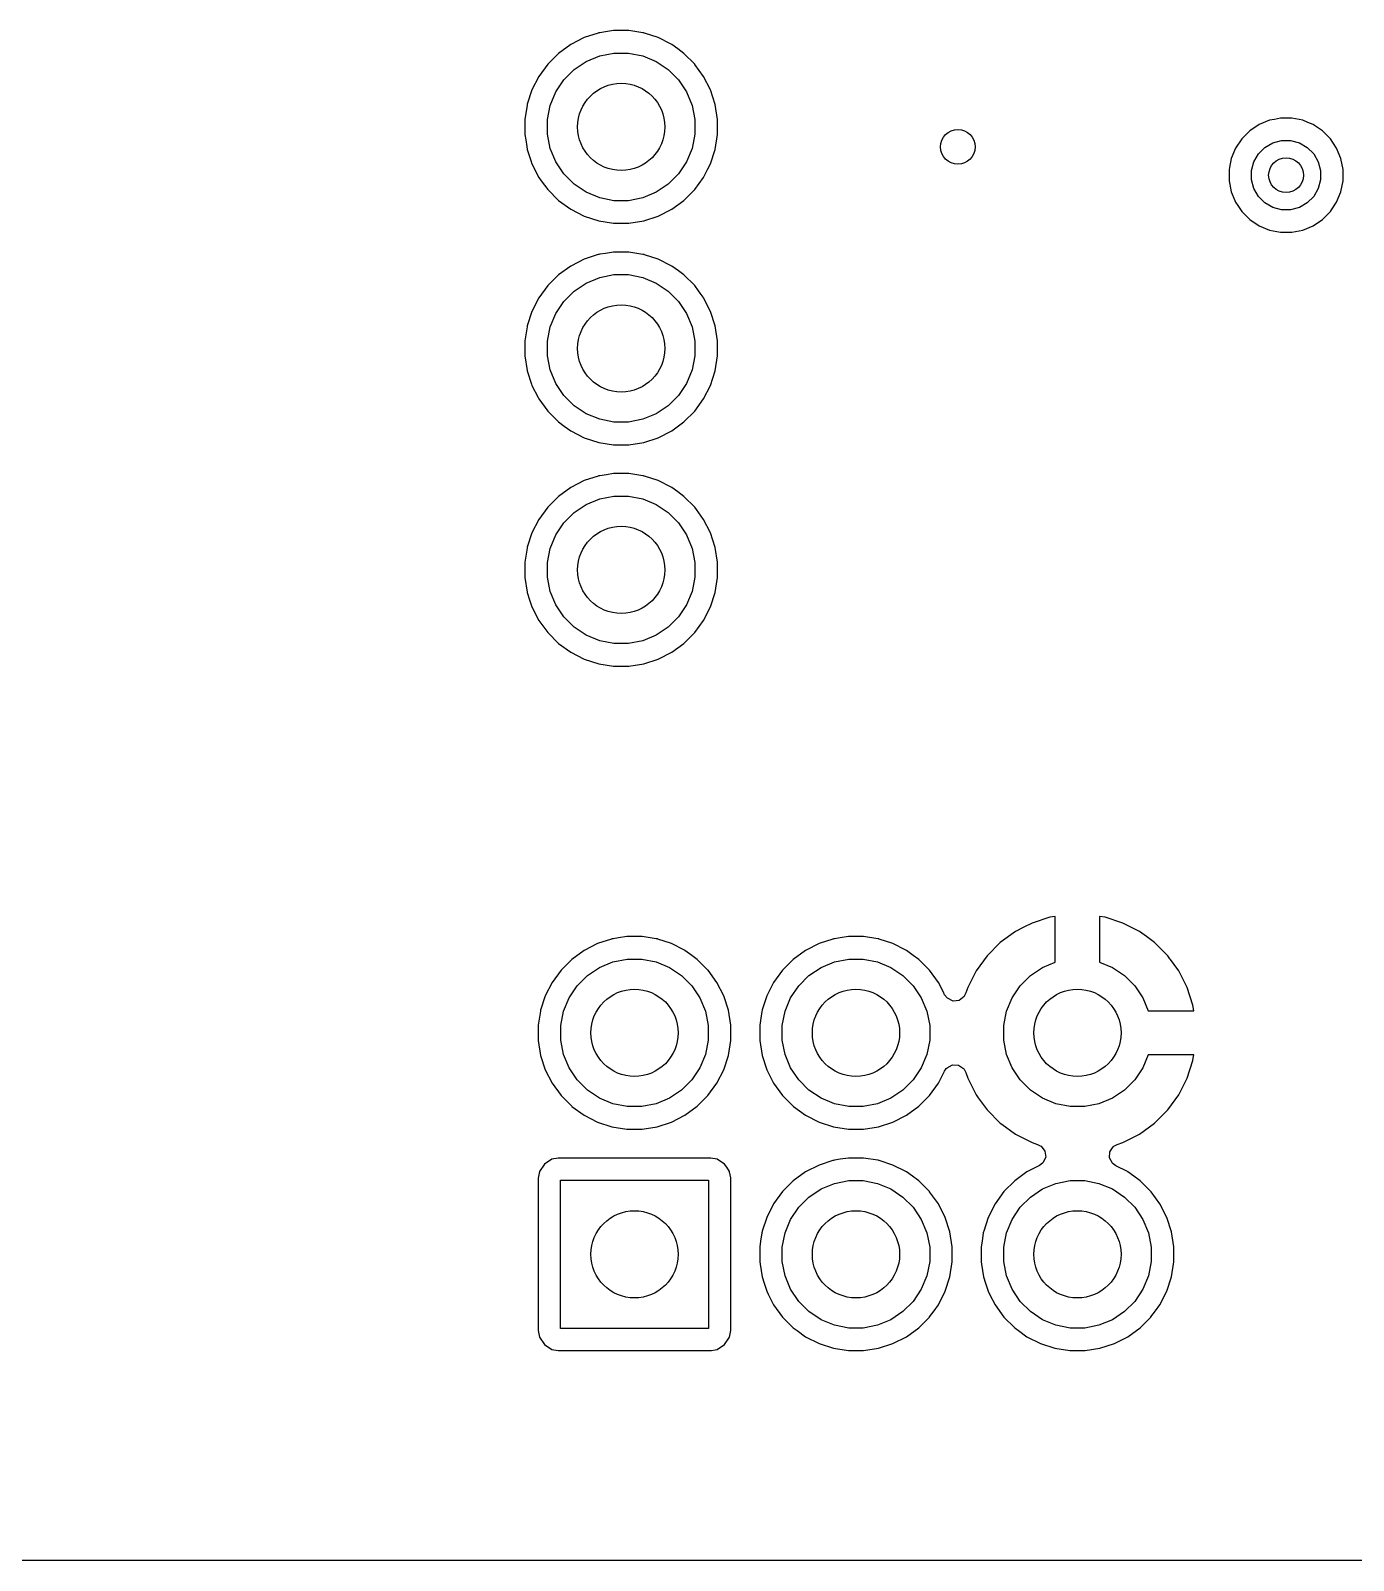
# Model space of a CAD drawing. Header units: inches. Extents: x 4.69 to 7.16, y -3.99 to -2.59.
# Drawn here: x 5.283 to 5.881, y -3.987 to -3.297 of the extents above; entities that cross this region are included whole.
import ezdxf

# ---------------------------------------------------------------- set-up
doc = ezdxf.new("R2010")
doc.units = ezdxf.units.IN
doc.header["$MEASUREMENT"] = 0
doc.layers.add('BLACK', color=250, linetype='CONTINUOUS')

msp = doc.modelspace()

# ---------------------------------------------------------------- linework, layer by layer
at = {"layer": 'BLACK', "linetype": 'CONTINUOUS'}
for p, q in [((5.53331, -3.2997), (5.52721, -3.30281)), ((5.53956, -3.29767), (5.53331, -3.2997)), ((5.53982, -3.29759), (5.53956, -3.29767)), ((5.53956, -3.29767), (5.53956, -3.29767)), ((5.54033, -3.2975), (5.53982, -3.29759)), ((5.53982, -3.29759), (5.53982, -3.29759)), ((5.53982, -3.29759), (5.53982, -3.29759)), ((5.54283, -3.29711), (5.54033, -3.2975)), ((5.54033, -3.2975), (5.54033, -3.2975)), ((5.54658, -3.29652), (5.54283, -3.29711)), ((5.55342, -3.29652), (5.54658, -3.29652)), ((5.54658, -3.29652), (5.54658, -3.29652)), ((5.5598, -3.29753), (5.55342, -3.29652)), ((5.55342, -3.29652), (5.55342, -3.29652)), ((5.55999, -3.29754), (5.5598, -3.29753)), ((5.56036, -3.29763), (5.55999, -3.29754)), ((5.56054, -3.2977), (5.56036, -3.29763)), ((5.56669, -3.2997), (5.56054, -3.2977)), ((5.57255, -3.30268), (5.56669, -3.2997)), ((5.56669, -3.2997), (5.56669, -3.2997)), ((5.52167, -3.30683), (5.51683, -3.31167)), ((5.52721, -3.30281), (5.52167, -3.30683)), ((5.53422, -3.31049), (5.54029, -3.30798)), ((5.54029, -3.30798), (5.54672, -3.3067)), ((5.54672, -3.3067), (5.55328, -3.3067)), ((5.55328, -3.3067), (5.55971, -3.30798)), ((5.55971, -3.30798), (5.56578, -3.31049)), ((5.57279, -3.30281), (5.57255, -3.30268)), ((5.57255, -3.30268), (5.57255, -3.30268)), ((5.57549, -3.30477), (5.57279, -3.30281)), ((5.57279, -3.30281), (5.57279, -3.30281)), ((5.57279, -3.30281), (5.57279, -3.30281)), ((5.57833, -3.30683), (5.57549, -3.30477)), ((5.58317, -3.31167), (5.57833, -3.30683)), ((5.51683, -3.31167), (5.51281, -3.31721)), ((5.52413, -3.31877), (5.52877, -3.31413)), ((5.52877, -3.31413), (5.53422, -3.31049)), ((5.56578, -3.31049), (5.57123, -3.31413)), ((5.57123, -3.31413), (5.57587, -3.31877)), ((5.58318, -3.31169), (5.58317, -3.31167)), ((5.58323, -3.31175), (5.58318, -3.31169)), ((5.58719, -3.31721), (5.58323, -3.31175)), ((5.51281, -3.31721), (5.5097, -3.32331)), ((5.51281, -3.31721), (5.51281, -3.31721)), ((5.52049, -3.32422), (5.52413, -3.31877)), ((5.57587, -3.31877), (5.57951, -3.32422)), ((5.5903, -3.32331), (5.58719, -3.31721)), ((5.5097, -3.32331), (5.50759, -3.3298)), ((5.5097, -3.32331), (5.5097, -3.32331)), ((5.5097, -3.32331), (5.5097, -3.32331)), ((5.51798, -3.33029), (5.52049, -3.32422)), ((5.57951, -3.32422), (5.58202, -3.33029)), ((5.59241, -3.32982), (5.5903, -3.32331)), ((5.50753, -3.3302), (5.50652, -3.33658)), ((5.50759, -3.32982), (5.50753, -3.33017)), ((5.50753, -3.33017), (5.50753, -3.33018)), ((5.50753, -3.33018), (5.50753, -3.3302)), ((5.50759, -3.3298), (5.50759, -3.32982)), ((5.5167, -3.33672), (5.51798, -3.33029)), ((5.58202, -3.33029), (5.5833, -3.33672)), ((5.59348, -3.33658), (5.59241, -3.32982)), ((5.50652, -3.33658), (5.50652, -3.34342)), ((5.5167, -3.34328), (5.5167, -3.33672)), ((5.5833, -3.33672), (5.5833, -3.34328)), ((5.59348, -3.34342), (5.59348, -3.33658)), ((5.83377, -3.34178), (5.83019, -3.34537)), ((5.83378, -3.34178), (5.83377, -3.34178)), ((5.838, -3.33896), (5.83378, -3.34178)), ((5.83378, -3.34178), (5.83378, -3.34178)), ((5.84268, -3.33702), (5.838, -3.33896)), ((5.84492, -3.33658), (5.84268, -3.33702)), ((5.84268, -3.33702), (5.84268, -3.33702)), ((5.84268, -3.33702), (5.84268, -3.33702)), ((5.84766, -3.33603), (5.84492, -3.33658)), ((5.85274, -3.33603), (5.84766, -3.33603)), ((5.84766, -3.33603), (5.84766, -3.33603)), ((5.84766, -3.33603), (5.84766, -3.33603)), ((5.85772, -3.33702), (5.85274, -3.33603)), ((5.85274, -3.33603), (5.85274, -3.33603)), ((5.85274, -3.33603), (5.85274, -3.33603)), ((5.86006, -3.33799), (5.85772, -3.33702)), ((5.85772, -3.33702), (5.85772, -3.33702)), ((5.86241, -3.33896), (5.86006, -3.33799)), ((5.8631, -3.33943), (5.86241, -3.33896)), ((5.86663, -3.34178), (5.8631, -3.33943)), ((5.87022, -3.34537), (5.86663, -3.34178)), ((5.86663, -3.34178), (5.86663, -3.34178)), ((5.86663, -3.34178), (5.86663, -3.34178)), ((5.86663, -3.34178), (5.86663, -3.34178)), ((5.50652, -3.34342), (5.5069, -3.34584)), ((5.5069, -3.34584), (5.50736, -3.34877)), ((5.50736, -3.34877), (5.50736, -3.34877)), ((5.50736, -3.34877), (5.50759, -3.35018)), ((5.51798, -3.34971), (5.5167, -3.34328)), ((5.52049, -3.35578), (5.51798, -3.34971)), ((5.58202, -3.34971), (5.57951, -3.35578)), ((5.5833, -3.34328), (5.58202, -3.34971)), ((5.59241, -3.35018), (5.59348, -3.34342)), ((5.82737, -3.34959), (5.82542, -3.35428)), ((5.83019, -3.34537), (5.82737, -3.34959)), ((5.83019, -3.34537), (5.83019, -3.34537)), ((5.83019, -3.34537), (5.83019, -3.34537)), ((5.83771, -3.35221), (5.84061, -3.34931)), ((5.84061, -3.34931), (5.84417, -3.34725)), ((5.84417, -3.34725), (5.84815, -3.34619)), ((5.84815, -3.34619), (5.85226, -3.34619)), ((5.85226, -3.34619), (5.85623, -3.34725)), ((5.85623, -3.34725), (5.85979, -3.34931)), ((5.85979, -3.34931), (5.86269, -3.35221)), ((5.87304, -3.34959), (5.87022, -3.34537)), ((5.87022, -3.34537), (5.87022, -3.34537)), ((5.87022, -3.34537), (5.87022, -3.34537)), ((5.87022, -3.34537), (5.87022, -3.34537)), ((5.87498, -3.35428), (5.87304, -3.34959)), ((5.50759, -3.35018), (5.50922, -3.35522)), ((5.50922, -3.35522), (5.50922, -3.35522)), ((5.50922, -3.35522), (5.5097, -3.35669)), ((5.52413, -3.36123), (5.52049, -3.35578)), ((5.57951, -3.35578), (5.57587, -3.36123)), ((5.5903, -3.35669), (5.59241, -3.35018)), ((5.82542, -3.35428), (5.82463, -3.35829)), ((5.83459, -3.35974), (5.83565, -3.35577)), ((5.83565, -3.35577), (5.83771, -3.35221)), ((5.86269, -3.35221), (5.86475, -3.35577)), ((5.86475, -3.35577), (5.86581, -3.35974)), ((5.87597, -3.35926), (5.87498, -3.35428)), ((5.5097, -3.35669), (5.51281, -3.36279)), ((5.51281, -3.36279), (5.51281, -3.36279)), ((5.51281, -3.36279), (5.51393, -3.36434)), ((5.52877, -3.36587), (5.52413, -3.36123)), ((5.57587, -3.36123), (5.57123, -3.36587)), ((5.58317, -3.36833), (5.58719, -3.36279)), ((5.58719, -3.36279), (5.58899, -3.35926)), ((5.58899, -3.35926), (5.5903, -3.35669)), ((5.82463, -3.35829), (5.82443, -3.35926)), ((5.82443, -3.35926), (5.82443, -3.35926)), ((5.82443, -3.35926), (5.82443, -3.36434)), ((5.83459, -3.36385), (5.83459, -3.35974)), ((5.86581, -3.35974), (5.86581, -3.36385)), ((5.87597, -3.36434), (5.87597, -3.35926)), ((5.51393, -3.36434), (5.51683, -3.36833)), ((5.51683, -3.36833), (5.51683, -3.36833)), ((5.51683, -3.36833), (5.51683, -3.36833)), ((5.51683, -3.36833), (5.52167, -3.37317)), ((5.53422, -3.36951), (5.52877, -3.36587)), ((5.54029, -3.37202), (5.53422, -3.36951)), ((5.56578, -3.36951), (5.55971, -3.37202)), ((5.57123, -3.36587), (5.56578, -3.36951)), ((5.57833, -3.37317), (5.58317, -3.36833)), ((5.82443, -3.36434), (5.82542, -3.36931)), ((5.82542, -3.36931), (5.82702, -3.37317)), ((5.83565, -3.36783), (5.83459, -3.36385)), ((5.83771, -3.37139), (5.83565, -3.36783)), ((5.86475, -3.36783), (5.86269, -3.37139)), ((5.86581, -3.36385), (5.86475, -3.36783)), ((5.87304, -3.374), (5.87498, -3.36931)), ((5.87498, -3.36931), (5.87597, -3.36434)), ((5.52167, -3.37317), (5.52169, -3.37318)), ((5.52169, -3.37318), (5.52175, -3.37323)), ((5.52175, -3.37323), (5.52721, -3.37719)), ((5.52721, -3.37719), (5.53331, -3.3803)), ((5.54672, -3.3733), (5.54029, -3.37202)), ((5.55328, -3.3733), (5.54672, -3.3733)), ((5.55971, -3.37202), (5.55328, -3.3733)), ((5.56669, -3.3803), (5.57279, -3.37719)), ((5.57279, -3.37719), (5.57833, -3.37317)), ((5.82702, -3.37317), (5.82737, -3.374)), ((5.82737, -3.374), (5.82835, -3.37548)), ((5.82835, -3.37548), (5.82835, -3.37548)), ((5.82835, -3.37548), (5.83019, -3.37822)), ((5.84061, -3.37429), (5.83771, -3.37139)), ((5.84417, -3.37635), (5.84061, -3.37429)), ((5.84815, -3.37741), (5.84417, -3.37635)), ((5.85623, -3.37635), (5.85226, -3.37741)), ((5.85979, -3.37429), (5.85623, -3.37635)), ((5.86269, -3.37139), (5.85979, -3.37429)), ((5.87073, -3.37746), (5.87304, -3.374)), ((5.53331, -3.3803), (5.53982, -3.38241)), ((5.53982, -3.38241), (5.54658, -3.38348)), ((5.54658, -3.38348), (5.54658, -3.38348)), ((5.54658, -3.38348), (5.55342, -3.38348)), ((5.55342, -3.38348), (5.56018, -3.38241)), ((5.55342, -3.38348), (5.55342, -3.38348)), ((5.56018, -3.38241), (5.56669, -3.3803)), ((5.83019, -3.37822), (5.83019, -3.37822)), ((5.83019, -3.37822), (5.83019, -3.37823)), ((5.83019, -3.37823), (5.83019, -3.37823)), ((5.83019, -3.37823), (5.83377, -3.38181)), ((5.83377, -3.38181), (5.83377, -3.38181)), ((5.83377, -3.38181), (5.83378, -3.38181)), ((5.83378, -3.38181), (5.83378, -3.38181)), ((5.83378, -3.38181), (5.838, -3.38463)), ((5.85226, -3.37741), (5.84815, -3.37741)), ((5.86241, -3.38463), (5.86663, -3.38181)), ((5.86663, -3.38181), (5.87022, -3.37822)), ((5.87022, -3.37822), (5.87073, -3.37746)), ((5.838, -3.38463), (5.84268, -3.38658)), ((5.84268, -3.38658), (5.84766, -3.38757)), ((5.84766, -3.38757), (5.84766, -3.38757)), ((5.84766, -3.38757), (5.85274, -3.38757)), ((5.85274, -3.38757), (5.85772, -3.38658)), ((5.85274, -3.38757), (5.85274, -3.38757)), ((5.85772, -3.38658), (5.86241, -3.38463)), ((5.53956, -3.39767), (5.53331, -3.3997)), ((5.53982, -3.39759), (5.53956, -3.39767)), ((5.53956, -3.39767), (5.53956, -3.39767)), ((5.54033, -3.3975), (5.53982, -3.39759)), ((5.53982, -3.39759), (5.53982, -3.39759)), ((5.53982, -3.39759), (5.53982, -3.39759)), ((5.54283, -3.39711), (5.54033, -3.3975)), ((5.54033, -3.3975), (5.54033, -3.3975)), ((5.54658, -3.39652), (5.54283, -3.39711)), ((5.55342, -3.39652), (5.54658, -3.39652)), ((5.54658, -3.39652), (5.54658, -3.39652)), ((5.5598, -3.39753), (5.55342, -3.39652)), ((5.55342, -3.39652), (5.55342, -3.39652)), ((5.55999, -3.39754), (5.5598, -3.39753)), ((5.56036, -3.39763), (5.55999, -3.39754)), ((5.56054, -3.3977), (5.56036, -3.39763)), ((5.56669, -3.3997), (5.56054, -3.3977)), ((5.52721, -3.40281), (5.52167, -3.40683)), ((5.53331, -3.3997), (5.52721, -3.40281)), ((5.57255, -3.40268), (5.56669, -3.3997)), ((5.56669, -3.3997), (5.56669, -3.3997)), ((5.57279, -3.40281), (5.57255, -3.40268)), ((5.57255, -3.40268), (5.57255, -3.40268)), ((5.57586, -3.40504), (5.57279, -3.40281)), ((5.57279, -3.40281), (5.57279, -3.40281)), ((5.57279, -3.40281), (5.57279, -3.40281)), ((5.51683, -3.41167), (5.51281, -3.41721)), ((5.52167, -3.40683), (5.51683, -3.41167)), ((5.52877, -3.41413), (5.53422, -3.41049)), ((5.53422, -3.41049), (5.54029, -3.40798)), ((5.54029, -3.40798), (5.54672, -3.4067)), ((5.54672, -3.4067), (5.55328, -3.4067)), ((5.55328, -3.4067), (5.55971, -3.40798)), ((5.55971, -3.40798), (5.56578, -3.41049)), ((5.56578, -3.41049), (5.57123, -3.41413)), ((5.57833, -3.40683), (5.57586, -3.40504)), ((5.58317, -3.41167), (5.57833, -3.40683)), ((5.58485, -3.41399), (5.58317, -3.41167)), ((5.58317, -3.41167), (5.58317, -3.41167)), ((5.58317, -3.41167), (5.58317, -3.41167)), ((5.51281, -3.41721), (5.5097, -3.42331)), ((5.52049, -3.42422), (5.52413, -3.41877)), ((5.52413, -3.41877), (5.52877, -3.41413)), ((5.57123, -3.41413), (5.57587, -3.41877)), ((5.57587, -3.41877), (5.57951, -3.42422)), ((5.5856, -3.41502), (5.58485, -3.41399)), ((5.58696, -3.41689), (5.5856, -3.41502)), ((5.5856, -3.41502), (5.5856, -3.41502)), ((5.58719, -3.41721), (5.58696, -3.41689)), ((5.5903, -3.42331), (5.58719, -3.41721)), ((5.5097, -3.42331), (5.50759, -3.4298)), ((5.51798, -3.43029), (5.52049, -3.42422)), ((5.57951, -3.42422), (5.58202, -3.43029)), ((5.59241, -3.42982), (5.5903, -3.42331)), ((5.50753, -3.4302), (5.50652, -3.43658)), ((5.50759, -3.42982), (5.50753, -3.43017)), ((5.50753, -3.43017), (5.50753, -3.43018)), ((5.50753, -3.43018), (5.50753, -3.4302)), ((5.50759, -3.4298), (5.50759, -3.42982)), ((5.5167, -3.43672), (5.51798, -3.43029)), ((5.58202, -3.43029), (5.5833, -3.43672)), ((5.59348, -3.43658), (5.59241, -3.42982)), ((5.50652, -3.43658), (5.50652, -3.44342)), ((5.5167, -3.44328), (5.5167, -3.43672)), ((5.5833, -3.43672), (5.5833, -3.44328)), ((5.59348, -3.44342), (5.59348, -3.43658)), ((5.50652, -3.44342), (5.50756, -3.44998)), ((5.51798, -3.44971), (5.5167, -3.44328)), ((5.5833, -3.44328), (5.58202, -3.44971)), ((5.59241, -3.45018), (5.59348, -3.44342)), ((5.50756, -3.44998), (5.50756, -3.44999)), ((5.50756, -3.44999), (5.50759, -3.45018)), ((5.50759, -3.45018), (5.50759, -3.45018)), ((5.50759, -3.45018), (5.50951, -3.45609)), ((5.52049, -3.45578), (5.51798, -3.44971)), ((5.58202, -3.44971), (5.57951, -3.45578)), ((5.5903, -3.45669), (5.59241, -3.45018)), ((5.50951, -3.45609), (5.5097, -3.45669)), ((5.5097, -3.45669), (5.5097, -3.45669)), ((5.5097, -3.45669), (5.51252, -3.46223)), ((5.52413, -3.46123), (5.52049, -3.45578)), ((5.57951, -3.45578), (5.57587, -3.46123)), ((5.58719, -3.46279), (5.5903, -3.45669)), ((5.51252, -3.46223), (5.51281, -3.46279)), ((5.51281, -3.46279), (5.51281, -3.46279)), ((5.51281, -3.46279), (5.51683, -3.46833)), ((5.52877, -3.46587), (5.52413, -3.46123)), ((5.53422, -3.46951), (5.52877, -3.46587)), ((5.57123, -3.46587), (5.56578, -3.46951)), ((5.57587, -3.46123), (5.57123, -3.46587)), ((5.58317, -3.46833), (5.58719, -3.46279)), ((5.51683, -3.46833), (5.51683, -3.46833)), ((5.51683, -3.46833), (5.51683, -3.46833)), ((5.51683, -3.46833), (5.52167, -3.47317)), ((5.52167, -3.47317), (5.52167, -3.47317)), ((5.52167, -3.47317), (5.52426, -3.47505)), ((5.54029, -3.47202), (5.53422, -3.46951)), ((5.54672, -3.4733), (5.54029, -3.47202)), ((5.55328, -3.4733), (5.54672, -3.4733)), ((5.55971, -3.47202), (5.55328, -3.4733)), ((5.56578, -3.46951), (5.55971, -3.47202)), ((5.57279, -3.47719), (5.57833, -3.47317)), ((5.57833, -3.47317), (5.58317, -3.46833)), ((5.52426, -3.47505), (5.52721, -3.47719)), ((5.52721, -3.47719), (5.53331, -3.4803)), ((5.53331, -3.4803), (5.53982, -3.48241)), ((5.56018, -3.48241), (5.56669, -3.4803)), ((5.56669, -3.4803), (5.57279, -3.47719)), ((5.53982, -3.48241), (5.54658, -3.48348)), ((5.54658, -3.48348), (5.54658, -3.48348)), ((5.54658, -3.48348), (5.55342, -3.48348)), ((5.55342, -3.48348), (5.56018, -3.48241)), ((5.55342, -3.48348), (5.55342, -3.48348)), ((5.53331, -3.4997), (5.52721, -3.50281)), ((5.53956, -3.49767), (5.53331, -3.4997)), ((5.53982, -3.49759), (5.53956, -3.49767)), ((5.53956, -3.49767), (5.53956, -3.49767)), ((5.54033, -3.4975), (5.53982, -3.49759)), ((5.53982, -3.49759), (5.53982, -3.49759)), ((5.53982, -3.49759), (5.53982, -3.49759)), ((5.54342, -3.49702), (5.54033, -3.4975)), ((5.54033, -3.4975), (5.54033, -3.4975)), ((5.54658, -3.49652), (5.54342, -3.49702)), ((5.55342, -3.49652), (5.54658, -3.49652)), ((5.54658, -3.49652), (5.54658, -3.49652)), ((5.5598, -3.49753), (5.55342, -3.49652)), ((5.55342, -3.49652), (5.55342, -3.49652)), ((5.55999, -3.49754), (5.5598, -3.49753)), ((5.56036, -3.49763), (5.55999, -3.49754)), ((5.56054, -3.4977), (5.56036, -3.49763)), ((5.56669, -3.4997), (5.56054, -3.4977)), ((5.57255, -3.50268), (5.56669, -3.4997)), ((5.56669, -3.4997), (5.56669, -3.4997)), ((5.52167, -3.50683), (5.51683, -3.51167)), ((5.52721, -3.50281), (5.52167, -3.50683)), ((5.53422, -3.51049), (5.54029, -3.50798)), ((5.54029, -3.50798), (5.54672, -3.5067)), ((5.54672, -3.5067), (5.55328, -3.5067)), ((5.55328, -3.5067), (5.55971, -3.50798)), ((5.55971, -3.50798), (5.56578, -3.51049)), ((5.57279, -3.50281), (5.57255, -3.50268)), ((5.57255, -3.50268), (5.57255, -3.50268)), ((5.57552, -3.50479), (5.57279, -3.50281)), ((5.57279, -3.50281), (5.57279, -3.50281)), ((5.57279, -3.50281), (5.57279, -3.50281)), ((5.57833, -3.50683), (5.57552, -3.50479)), ((5.58317, -3.51167), (5.57833, -3.50683)), ((5.51683, -3.51167), (5.51281, -3.51721)), ((5.52413, -3.51877), (5.52877, -3.51413)), ((5.52877, -3.51413), (5.53422, -3.51049)), ((5.56578, -3.51049), (5.57123, -3.51413)), ((5.57123, -3.51413), (5.57587, -3.51877)), ((5.58397, -3.51278), (5.58317, -3.51167)), ((5.58317, -3.51167), (5.58317, -3.51167)), ((5.58317, -3.51167), (5.58317, -3.51167)), ((5.58719, -3.51721), (5.58397, -3.51278)), ((5.51281, -3.51721), (5.5097, -3.52331)), ((5.52049, -3.52422), (5.52413, -3.51877)), ((5.57587, -3.51877), (5.57951, -3.52422)), ((5.5903, -3.52331), (5.58719, -3.51721)), ((5.5097, -3.52331), (5.50759, -3.5298)), ((5.51798, -3.53029), (5.52049, -3.52422)), ((5.57951, -3.52422), (5.58202, -3.53029)), ((5.59241, -3.52982), (5.5903, -3.52331)), ((5.50753, -3.5302), (5.50652, -3.53658)), ((5.50759, -3.52982), (5.50753, -3.53017)), ((5.50753, -3.53017), (5.50753, -3.53018)), ((5.50753, -3.53018), (5.50753, -3.5302)), ((5.50759, -3.5298), (5.50759, -3.52982)), ((5.5167, -3.53672), (5.51798, -3.53029)), ((5.58202, -3.53029), (5.5833, -3.53672)), ((5.59348, -3.53658), (5.59241, -3.52982)), ((5.50652, -3.53658), (5.50652, -3.54342)), ((5.5167, -3.54328), (5.5167, -3.53672)), ((5.5833, -3.53672), (5.5833, -3.54328)), ((5.59348, -3.54342), (5.59348, -3.53658)), ((5.50652, -3.54342), (5.50756, -3.54998)), ((5.50756, -3.54998), (5.50756, -3.54999)), ((5.50756, -3.54999), (5.50759, -3.55018)), ((5.51798, -3.54971), (5.5167, -3.54328)), ((5.52049, -3.55578), (5.51798, -3.54971)), ((5.58202, -3.54971), (5.57951, -3.55578)), ((5.5833, -3.54328), (5.58202, -3.54971)), ((5.59241, -3.55018), (5.59348, -3.54342)), ((5.50759, -3.55018), (5.50759, -3.55018)), ((5.50759, -3.55018), (5.50866, -3.55348)), ((5.50866, -3.55348), (5.5097, -3.55669)), ((5.5097, -3.55669), (5.51281, -3.56279)), ((5.52413, -3.56123), (5.52049, -3.55578)), ((5.57951, -3.55578), (5.57587, -3.56123)), ((5.58719, -3.56279), (5.5903, -3.55669)), ((5.5903, -3.55669), (5.59241, -3.55018)), ((5.51281, -3.56279), (5.51281, -3.56279)), ((5.51281, -3.56279), (5.51281, -3.56279)), ((5.51281, -3.56279), (5.51683, -3.56833)), ((5.52877, -3.56587), (5.52413, -3.56123)), ((5.57587, -3.56123), (5.57123, -3.56587)), ((5.58317, -3.56833), (5.58719, -3.56279)), ((5.51683, -3.56833), (5.51683, -3.56833)), ((5.51683, -3.56833), (5.51683, -3.56833)), ((5.51683, -3.56833), (5.52167, -3.57317)), ((5.53422, -3.56951), (5.52877, -3.56587)), ((5.54029, -3.57202), (5.53422, -3.56951)), ((5.56578, -3.56951), (5.55971, -3.57202)), ((5.57123, -3.56587), (5.56578, -3.56951)), ((5.57833, -3.57317), (5.58317, -3.56833)), ((5.52167, -3.57317), (5.52169, -3.57318)), ((5.52169, -3.57318), (5.52175, -3.57323)), ((5.52175, -3.57323), (5.52721, -3.57719)), ((5.52721, -3.57719), (5.53331, -3.5803)), ((5.54672, -3.5733), (5.54029, -3.57202)), ((5.55328, -3.5733), (5.54672, -3.5733)), ((5.55971, -3.57202), (5.55328, -3.5733)), ((5.56669, -3.5803), (5.57279, -3.57719)), ((5.57279, -3.57719), (5.57833, -3.57317)), ((5.53331, -3.5803), (5.53982, -3.58241)), ((5.53982, -3.58241), (5.54658, -3.58348)), ((5.54658, -3.58348), (5.54658, -3.58348)), ((5.54658, -3.58348), (5.55342, -3.58348)), ((5.55342, -3.58348), (5.56018, -3.58241)), ((5.55342, -3.58348), (5.55342, -3.58348)), ((5.56018, -3.58241), (5.56669, -3.5803)), ((5.7318, -3.70132), (5.72798, -3.70327)), ((5.73548, -3.69945), (5.7318, -3.70132)), ((5.74348, -3.69685), (5.73548, -3.69945)), ((5.746, -3.69645), (5.74348, -3.69685)), ((5.74348, -3.69685), (5.74348, -3.69685)), ((5.746, -3.71709), (5.746, -3.69645)), ((5.76852, -3.69685), (5.766, -3.69645)), ((5.766, -3.69645), (5.766, -3.71709)), ((5.77652, -3.69945), (5.76852, -3.69685)), ((5.78402, -3.70327), (5.77652, -3.69945)), ((5.77652, -3.69945), (5.77652, -3.69945)), ((5.53931, -3.7087), (5.53321, -3.71181)), ((5.54556, -3.70667), (5.53931, -3.7087)), ((5.54582, -3.70659), (5.54556, -3.70667)), ((5.54556, -3.70667), (5.54556, -3.70667)), ((5.54633, -3.7065), (5.54582, -3.70659)), ((5.54582, -3.70659), (5.54582, -3.70659)), ((5.54582, -3.70659), (5.54582, -3.70659)), ((5.54883, -3.70611), (5.54633, -3.7065)), ((5.54633, -3.7065), (5.54633, -3.7065)), ((5.55258, -3.70552), (5.54883, -3.70611)), ((5.55942, -3.70552), (5.55258, -3.70552)), ((5.55258, -3.70552), (5.55258, -3.70552)), ((5.5658, -3.70653), (5.55942, -3.70552)), ((5.55942, -3.70552), (5.55942, -3.70552)), ((5.56599, -3.70654), (5.5658, -3.70653)), ((5.56636, -3.70663), (5.56599, -3.70654)), ((5.56654, -3.7067), (5.56636, -3.70663)), ((5.57269, -3.7087), (5.56654, -3.7067)), ((5.57855, -3.71168), (5.57269, -3.7087)), ((5.57269, -3.7087), (5.57269, -3.7087)), ((5.63931, -3.7087), (5.63321, -3.71181)), ((5.64556, -3.70667), (5.63931, -3.7087)), ((5.64582, -3.70659), (5.64556, -3.70667)), ((5.64556, -3.70667), (5.64556, -3.70667)), ((5.64633, -3.7065), (5.64582, -3.70659)), ((5.64582, -3.70659), (5.64582, -3.70659)), ((5.64582, -3.70659), (5.64582, -3.70659)), ((5.64883, -3.70611), (5.64633, -3.7065)), ((5.64633, -3.7065), (5.64633, -3.7065)), ((5.65258, -3.70552), (5.64883, -3.70611)), ((5.65942, -3.70552), (5.65258, -3.70552)), ((5.65258, -3.70552), (5.65258, -3.70552)), ((5.6658, -3.70653), (5.65942, -3.70552)), ((5.65942, -3.70552), (5.65942, -3.70552)), ((5.66599, -3.70654), (5.6658, -3.70653)), ((5.66636, -3.70663), (5.66599, -3.70654)), ((5.66654, -3.7067), (5.66636, -3.70663)), ((5.67269, -3.7087), (5.66654, -3.7067)), ((5.67855, -3.71168), (5.67269, -3.7087)), ((5.67269, -3.7087), (5.67269, -3.7087)), ((5.72117, -3.70822), (5.71522, -3.71417)), ((5.72798, -3.70327), (5.72117, -3.70822)), ((5.72798, -3.70327), (5.72798, -3.70327)), ((5.72798, -3.70327), (5.72798, -3.70327)), ((5.78711, -3.70552), (5.78402, -3.70327)), ((5.79083, -3.70822), (5.78711, -3.70552)), ((5.79678, -3.71417), (5.79083, -3.70822)), ((5.53321, -3.71181), (5.52767, -3.71583)), ((5.54629, -3.71698), (5.55272, -3.7157)), ((5.55272, -3.7157), (5.55928, -3.7157)), ((5.55928, -3.7157), (5.56571, -3.71698)), ((5.57879, -3.71181), (5.57855, -3.71168)), ((5.57855, -3.71168), (5.57855, -3.71168)), ((5.58186, -3.71404), (5.57879, -3.71181)), ((5.57879, -3.71181), (5.57879, -3.71181)), ((5.57879, -3.71181), (5.57879, -3.71181)), ((5.58433, -3.71583), (5.58186, -3.71404)), ((5.63321, -3.71181), (5.62767, -3.71583)), ((5.64629, -3.71698), (5.65272, -3.7157)), ((5.65272, -3.7157), (5.65928, -3.7157)), ((5.65928, -3.7157), (5.66571, -3.71698)), ((5.67879, -3.71181), (5.67855, -3.71168)), ((5.67855, -3.71168), (5.67855, -3.71168)), ((5.68186, -3.71404), (5.67879, -3.71181)), ((5.67879, -3.71181), (5.67879, -3.71181)), ((5.67879, -3.71181), (5.67879, -3.71181)), ((5.68433, -3.71583), (5.68186, -3.71404)), ((5.71522, -3.71417), (5.71027, -3.72098)), ((5.79778, -3.71555), (5.79678, -3.71417)), ((5.79799, -3.71583), (5.79778, -3.71555)), ((5.52283, -3.72067), (5.51881, -3.72621)), ((5.52767, -3.71583), (5.52283, -3.72067)), ((5.53477, -3.72313), (5.54022, -3.71949)), ((5.54022, -3.71949), (5.54629, -3.71698)), ((5.56571, -3.71698), (5.57178, -3.71949)), ((5.57178, -3.71949), (5.57723, -3.72313)), ((5.58917, -3.72067), (5.58433, -3.71583)), ((5.58918, -3.72069), (5.58917, -3.72067)), ((5.58923, -3.72075), (5.58918, -3.72069)), ((5.59319, -3.72621), (5.58923, -3.72075)), ((5.62283, -3.72067), (5.61881, -3.72621)), ((5.62767, -3.71583), (5.62283, -3.72067)), ((5.63477, -3.72313), (5.64022, -3.71949)), ((5.64022, -3.71949), (5.64629, -3.71698)), ((5.66571, -3.71698), (5.67178, -3.71949)), ((5.67178, -3.71949), (5.67723, -3.72313)), ((5.68917, -3.72067), (5.68433, -3.71583)), ((5.68918, -3.72069), (5.68917, -3.72067)), ((5.68923, -3.72075), (5.68918, -3.72069)), ((5.69319, -3.72621), (5.68923, -3.72075)), ((5.71027, -3.72098), (5.70645, -3.72848)), ((5.73477, -3.72313), (5.74022, -3.71949)), ((5.74022, -3.71949), (5.746, -3.71709)), ((5.766, -3.71709), (5.77178, -3.71949)), ((5.77178, -3.71949), (5.77723, -3.72313)), ((5.79972, -3.71822), (5.79799, -3.71583)), ((5.80173, -3.72098), (5.79972, -3.71822)), ((5.79972, -3.71822), (5.79972, -3.71822)), ((5.80555, -3.72848), (5.80173, -3.72098)), ((5.51881, -3.72621), (5.5157, -3.73231)), ((5.52649, -3.73322), (5.53013, -3.72777)), ((5.53013, -3.72777), (5.53477, -3.72313)), ((5.57723, -3.72313), (5.58187, -3.72777)), ((5.58187, -3.72777), (5.58551, -3.73322)), ((5.5963, -3.73231), (5.59319, -3.72621)), ((5.61881, -3.72621), (5.6157, -3.73231)), ((5.62649, -3.73322), (5.63013, -3.72777)), ((5.63013, -3.72777), (5.63477, -3.72313)), ((5.67723, -3.72313), (5.68187, -3.72777)), ((5.68187, -3.72777), (5.68551, -3.73322)), ((5.69546, -3.73066), (5.69319, -3.72621)), ((5.70645, -3.72848), (5.70566, -3.73092)), ((5.72649, -3.73322), (5.73013, -3.72777)), ((5.73013, -3.72777), (5.73477, -3.72313)), ((5.77723, -3.72313), (5.78187, -3.72777)), ((5.78187, -3.72777), (5.78551, -3.73322)), ((5.80815, -3.73648), (5.80555, -3.72848)), ((5.80555, -3.72848), (5.80555, -3.72848)), ((5.5157, -3.73231), (5.51359, -3.7388)), ((5.52398, -3.73929), (5.52649, -3.73322)), ((5.58551, -3.73322), (5.58802, -3.73929)), ((5.59841, -3.73882), (5.5963, -3.73231)), ((5.6157, -3.73231), (5.61367, -3.73856)), ((5.62398, -3.73929), (5.62649, -3.73322)), ((5.68551, -3.73322), (5.68802, -3.73929)), ((5.69604, -3.7318), (5.69546, -3.73066)), ((5.69711, -3.7332), (5.69604, -3.7318)), ((5.69733, -3.73341), (5.69711, -3.7332)), ((5.69984, -3.73464), (5.69733, -3.73341)), ((5.70262, -3.73433), (5.69984, -3.73464)), ((5.70478, -3.73256), (5.70262, -3.73433)), ((5.70504, -3.73218), (5.70478, -3.73256)), ((5.70507, -3.73212), (5.70504, -3.73218)), ((5.70566, -3.73092), (5.70507, -3.73212)), ((5.72398, -3.73929), (5.72649, -3.73322)), ((5.78551, -3.73322), (5.78791, -3.739)), ((5.80855, -3.739), (5.80815, -3.73648)), ((5.51353, -3.7392), (5.51252, -3.74558)), ((5.51359, -3.73882), (5.51353, -3.73917)), ((5.51353, -3.73917), (5.51353, -3.73918)), ((5.51353, -3.73918), (5.51353, -3.7392)), ((5.51359, -3.7388), (5.51359, -3.73882)), ((5.5227, -3.74572), (5.52398, -3.73929)), ((5.58802, -3.73929), (5.5893, -3.74572)), ((5.59948, -3.74558), (5.59841, -3.73882)), ((5.61301, -3.74245), (5.61252, -3.74558)), ((5.6135, -3.73933), (5.61301, -3.74245)), ((5.61359, -3.73882), (5.6135, -3.73933)), ((5.6135, -3.73933), (5.6135, -3.73933)), ((5.61367, -3.73856), (5.61359, -3.73882)), ((5.61359, -3.73882), (5.61359, -3.73882)), ((5.61359, -3.73882), (5.61359, -3.73882)), ((5.61367, -3.73856), (5.61367, -3.73856)), ((5.6227, -3.74572), (5.62398, -3.73929)), ((5.68802, -3.73929), (5.6893, -3.74572)), ((5.7227, -3.74572), (5.72398, -3.73929)), ((5.78791, -3.739), (5.80855, -3.739)), ((5.80855, -3.739), (5.80855, -3.739)), ((5.51252, -3.74558), (5.51252, -3.75242)), ((5.5227, -3.75228), (5.5227, -3.74572)), ((5.5893, -3.74572), (5.5893, -3.75228)), ((5.59948, -3.75242), (5.59948, -3.74558)), ((5.61252, -3.74558), (5.61252, -3.75242)), ((5.6227, -3.75228), (5.6227, -3.74572)), ((5.6893, -3.74572), (5.6893, -3.75228)), ((5.7227, -3.75228), (5.7227, -3.74572)), ((5.51252, -3.75242), (5.51359, -3.75918)), ((5.52398, -3.75871), (5.5227, -3.75228)), ((5.5893, -3.75228), (5.58802, -3.75871)), ((5.59841, -3.75918), (5.59948, -3.75242)), ((5.61252, -3.75242), (5.61359, -3.75918)), ((5.62398, -3.75871), (5.6227, -3.75228)), ((5.6893, -3.75228), (5.68802, -3.75871)), ((5.72398, -3.75871), (5.7227, -3.75228)), ((5.51359, -3.75918), (5.51359, -3.75918)), ((5.51359, -3.75918), (5.51359, -3.75918)), ((5.51359, -3.75918), (5.5157, -3.76568)), ((5.52649, -3.76478), (5.52398, -3.75871)), ((5.58802, -3.75871), (5.58551, -3.76478)), ((5.5963, -3.76569), (5.59841, -3.75918)), ((5.61359, -3.75918), (5.61359, -3.75918)), ((5.61359, -3.75918), (5.61359, -3.75918)), ((5.61359, -3.75918), (5.6157, -3.76568)), ((5.62649, -3.76478), (5.62398, -3.75871)), ((5.68802, -3.75871), (5.68551, -3.76478)), ((5.6971, -3.76484), (5.69952, -3.76343)), ((5.69952, -3.76343), (5.70231, -3.76355)), ((5.70231, -3.76355), (5.70459, -3.76516)), ((5.72649, -3.76478), (5.72398, -3.75871)), ((5.78791, -3.759), (5.78551, -3.76478)), ((5.80855, -3.759), (5.78791, -3.759)), ((5.80555, -3.76952), (5.80815, -3.76152)), ((5.80815, -3.76152), (5.80831, -3.7605)), ((5.80831, -3.7605), (5.80855, -3.759)), ((5.80855, -3.759), (5.80855, -3.759)), ((5.5157, -3.76568), (5.5157, -3.76569)), ((5.5157, -3.76569), (5.51881, -3.77179)), ((5.53013, -3.77023), (5.52649, -3.76478)), ((5.53477, -3.77487), (5.53013, -3.77023)), ((5.58187, -3.77023), (5.57723, -3.77487)), ((5.58551, -3.76478), (5.58187, -3.77023)), ((5.59319, -3.77179), (5.5963, -3.76569)), ((5.6157, -3.76568), (5.6157, -3.76569)), ((5.6157, -3.76569), (5.61881, -3.77179)), ((5.63013, -3.77023), (5.62649, -3.76478)), ((5.63477, -3.77487), (5.63013, -3.77023)), ((5.68187, -3.77023), (5.67723, -3.77487)), ((5.68551, -3.76478), (5.68187, -3.77023)), ((5.69319, -3.77179), (5.69598, -3.76632)), ((5.69598, -3.76632), (5.69679, -3.76517)), ((5.69679, -3.76517), (5.6971, -3.76484)), ((5.70459, -3.76516), (5.70478, -3.7654)), ((5.70478, -3.7654), (5.70562, -3.76695)), ((5.70562, -3.76695), (5.70645, -3.76952)), ((5.70645, -3.76952), (5.70645, -3.76952)), ((5.70645, -3.76952), (5.70645, -3.76952)), ((5.70645, -3.76952), (5.71027, -3.77702)), ((5.73013, -3.77023), (5.72649, -3.76478)), ((5.73477, -3.77487), (5.73013, -3.77023)), ((5.78187, -3.77023), (5.77723, -3.77487)), ((5.78551, -3.76478), (5.78187, -3.77023)), ((5.80173, -3.77702), (5.80555, -3.76952)), ((5.80555, -3.76952), (5.80555, -3.76952)), ((5.51881, -3.77179), (5.51881, -3.77179)), ((5.51881, -3.77179), (5.51881, -3.77179)), ((5.51881, -3.77179), (5.51881, -3.77179)), ((5.51881, -3.77179), (5.52283, -3.77733)), ((5.52283, -3.77733), (5.52283, -3.77733)), ((5.52283, -3.77733), (5.52283, -3.77733)), ((5.52283, -3.77733), (5.52767, -3.78217)), ((5.54022, -3.77851), (5.53477, -3.77487)), ((5.57723, -3.77487), (5.57178, -3.77851)), ((5.58433, -3.78217), (5.58917, -3.77733)), ((5.58917, -3.77733), (5.59319, -3.77179)), ((5.61881, -3.77179), (5.61881, -3.77179)), ((5.61881, -3.77179), (5.61881, -3.77179)), ((5.61881, -3.77179), (5.61881, -3.77179)), ((5.61881, -3.77179), (5.62283, -3.77733)), ((5.62283, -3.77733), (5.62283, -3.77733)), ((5.62283, -3.77733), (5.62283, -3.77733)), ((5.62283, -3.77733), (5.62767, -3.78217)), ((5.64022, -3.77851), (5.63477, -3.77487)), ((5.67723, -3.77487), (5.67178, -3.77851)), ((5.68433, -3.78217), (5.68917, -3.77733)), ((5.68917, -3.77733), (5.69319, -3.77179)), ((5.71027, -3.77702), (5.71122, -3.77833)), ((5.74022, -3.77851), (5.73477, -3.77487)), ((5.77723, -3.77487), (5.77178, -3.77851)), ((5.79678, -3.78383), (5.80173, -3.77702)), ((5.52767, -3.78217), (5.52769, -3.78218)), ((5.52769, -3.78218), (5.52775, -3.78223)), ((5.52775, -3.78223), (5.53321, -3.78619)), ((5.54629, -3.78102), (5.54022, -3.77851)), ((5.55272, -3.7823), (5.54629, -3.78102)), ((5.55928, -3.7823), (5.55272, -3.7823)), ((5.56571, -3.78102), (5.55928, -3.7823)), ((5.57178, -3.77851), (5.56571, -3.78102)), ((5.57879, -3.78619), (5.58433, -3.78217)), ((5.62767, -3.78217), (5.62769, -3.78218)), ((5.62769, -3.78218), (5.62775, -3.78223)), ((5.62775, -3.78223), (5.63321, -3.78619)), ((5.64629, -3.78102), (5.64022, -3.77851)), ((5.65272, -3.7823), (5.64629, -3.78102)), ((5.65928, -3.7823), (5.65272, -3.7823)), ((5.66571, -3.78102), (5.65928, -3.7823)), ((5.67178, -3.77851), (5.66571, -3.78102)), ((5.67879, -3.78619), (5.68433, -3.78217)), ((5.71122, -3.77833), (5.71522, -3.78383)), ((5.71522, -3.78383), (5.72117, -3.78978)), ((5.74629, -3.78102), (5.74022, -3.77851)), ((5.75272, -3.7823), (5.74629, -3.78102)), ((5.75928, -3.7823), (5.75272, -3.7823)), ((5.76571, -3.78102), (5.75928, -3.7823)), ((5.77178, -3.77851), (5.76571, -3.78102)), ((5.79083, -3.78978), (5.79678, -3.78383)), ((5.53321, -3.78619), (5.53931, -3.7893)), ((5.53931, -3.7893), (5.54582, -3.79141)), ((5.54582, -3.79141), (5.55258, -3.79248)), ((5.55942, -3.79248), (5.56618, -3.79141)), ((5.56618, -3.79141), (5.57269, -3.7893)), ((5.57269, -3.7893), (5.57879, -3.78619)), ((5.63321, -3.78619), (5.63931, -3.7893)), ((5.63931, -3.7893), (5.64582, -3.79141)), ((5.64582, -3.79141), (5.65258, -3.79248)), ((5.65942, -3.79248), (5.66618, -3.79141)), ((5.66618, -3.79141), (5.67269, -3.7893)), ((5.67269, -3.7893), (5.67879, -3.78619)), ((5.72117, -3.78978), (5.72188, -3.7903)), ((5.72188, -3.7903), (5.72798, -3.79473)), ((5.78402, -3.79473), (5.79083, -3.78978)), ((5.55258, -3.79248), (5.55258, -3.79248)), ((5.55258, -3.79248), (5.55942, -3.79248)), ((5.55942, -3.79248), (5.55942, -3.79248)), ((5.65258, -3.79248), (5.65258, -3.79248)), ((5.65258, -3.79248), (5.65942, -3.79248)), ((5.65942, -3.79248), (5.65942, -3.79248)), ((5.72798, -3.79473), (5.73548, -3.79855)), ((5.73548, -3.79855), (5.73548, -3.79855)), ((5.73548, -3.79855), (5.73792, -3.79934)), ((5.77395, -3.79938), (5.77652, -3.79855)), ((5.77652, -3.79855), (5.78402, -3.79473)), ((5.77652, -3.79855), (5.77652, -3.79855)), ((5.52155, -3.80552), (5.51863, -3.8061)), ((5.59045, -3.80552), (5.52155, -3.80552)), ((5.52155, -3.80552), (5.52155, -3.80552)), ((5.52155, -3.80552), (5.52155, -3.80552)), ((5.59337, -3.8061), (5.59045, -3.80552)), ((5.59045, -3.80552), (5.59045, -3.80552)), ((5.65258, -3.80552), (5.64891, -3.8061)), ((5.65942, -3.80552), (5.65258, -3.80552)), ((5.65258, -3.80552), (5.65258, -3.80552)), ((5.6658, -3.80653), (5.65942, -3.80552)), ((5.65942, -3.80552), (5.65942, -3.80552)), ((5.73792, -3.79934), (5.73918, -3.79996)), ((5.73918, -3.79996), (5.73956, -3.80022)), ((5.73956, -3.80022), (5.74133, -3.80238)), ((5.74165, -3.80516), (5.74041, -3.80767)), ((5.74133, -3.80238), (5.74165, -3.80516)), ((5.77043, -3.80548), (5.77055, -3.80269)), ((5.77184, -3.8079), (5.77043, -3.80548)), ((5.77055, -3.80269), (5.77216, -3.80041)), ((5.77216, -3.80041), (5.7724, -3.80022)), ((5.7724, -3.80022), (5.77395, -3.79938)), ((5.5131, -3.81163), (5.51252, -3.81455)), ((5.51531, -3.80831), (5.5131, -3.81163)), ((5.5131, -3.81163), (5.5131, -3.81163)), ((5.51863, -3.8061), (5.51531, -3.80831)), ((5.51863, -3.8061), (5.51863, -3.8061)), ((5.59669, -3.80831), (5.59337, -3.8061)), ((5.59337, -3.8061), (5.59337, -3.8061)), ((5.59762, -3.8097), (5.59669, -3.80831)), ((5.59669, -3.80831), (5.59669, -3.80831)), ((5.59669, -3.80831), (5.59669, -3.80831)), ((5.5989, -3.81163), (5.59762, -3.8097)), ((5.59894, -3.81181), (5.5989, -3.81163)), ((5.59946, -3.81443), (5.59894, -3.81181)), ((5.63321, -3.81181), (5.62767, -3.81583)), ((5.63931, -3.8087), (5.63321, -3.81181)), ((5.64556, -3.80667), (5.63931, -3.8087)), ((5.64582, -3.80659), (5.64556, -3.80667)), ((5.64556, -3.80667), (5.64556, -3.80667)), ((5.64633, -3.8065), (5.64582, -3.80659)), ((5.64582, -3.80659), (5.64582, -3.80659)), ((5.64582, -3.80659), (5.64582, -3.80659)), ((5.64891, -3.8061), (5.64633, -3.8065)), ((5.64633, -3.8065), (5.64633, -3.8065)), ((5.66599, -3.80654), (5.6658, -3.80653)), ((5.66636, -3.80663), (5.66599, -3.80654)), ((5.66654, -3.8067), (5.66636, -3.80663)), ((5.67269, -3.8087), (5.66654, -3.8067)), ((5.67855, -3.81168), (5.67269, -3.8087)), ((5.67269, -3.8087), (5.67269, -3.8087)), ((5.67879, -3.81181), (5.67855, -3.81168)), ((5.67855, -3.81168), (5.67855, -3.81168)), ((5.68146, -3.81375), (5.67879, -3.81181)), ((5.67879, -3.81181), (5.67879, -3.81181)), ((5.67879, -3.81181), (5.67879, -3.81181)), ((5.73321, -3.81181), (5.72767, -3.81583)), ((5.7388, -3.80896), (5.73321, -3.81181)), ((5.7402, -3.80789), (5.7388, -3.80896)), ((5.74041, -3.80767), (5.7402, -3.80789)), ((5.74041, -3.80767), (5.74041, -3.80767)), ((5.77205, -3.8081), (5.77184, -3.8079)), ((5.77217, -3.80821), (5.77205, -3.8081)), ((5.77332, -3.80902), (5.77217, -3.80821)), ((5.77855, -3.81168), (5.77332, -3.80902)), ((5.77879, -3.81181), (5.77855, -3.81168)), ((5.77855, -3.81168), (5.77855, -3.81168)), ((5.78146, -3.81375), (5.77879, -3.81181)), ((5.77879, -3.81181), (5.77879, -3.81181)), ((5.77879, -3.81181), (5.77879, -3.81181)), ((5.51252, -3.81455), (5.51252, -3.88345)), ((5.51252, -3.81455), (5.51252, -3.81455)), ((5.52254, -3.88246), (5.52254, -3.81554)), ((5.52254, -3.81554), (5.58946, -3.81554)), ((5.58946, -3.81554), (5.58946, -3.88246)), ((5.59948, -3.81452), (5.59946, -3.81443)), ((5.59948, -3.81455), (5.59948, -3.81452)), ((5.59948, -3.84558), (5.59948, -3.81455)), ((5.59948, -3.81455), (5.59948, -3.81455)), ((5.59948, -3.81455), (5.59948, -3.81455)), ((5.59948, -3.81455), (5.59948, -3.81455)), ((5.62767, -3.81583), (5.62283, -3.82067)), ((5.64022, -3.81949), (5.64629, -3.81698)), ((5.64629, -3.81698), (5.65272, -3.8157)), ((5.65272, -3.8157), (5.65928, -3.8157)), ((5.65928, -3.8157), (5.66571, -3.81698)), ((5.66571, -3.81698), (5.67178, -3.81949)), ((5.68433, -3.81583), (5.68146, -3.81375)), ((5.68917, -3.82067), (5.68433, -3.81583)), ((5.72767, -3.81583), (5.72283, -3.82067)), ((5.74022, -3.81949), (5.74629, -3.81698)), ((5.74629, -3.81698), (5.75272, -3.8157)), ((5.75272, -3.8157), (5.75928, -3.8157)), ((5.75928, -3.8157), (5.76571, -3.81698)), ((5.76571, -3.81698), (5.77178, -3.81949)), ((5.78433, -3.81583), (5.78146, -3.81375)), ((5.78917, -3.82067), (5.78433, -3.81583)), ((5.61881, -3.82621), (5.6157, -3.83231)), ((5.62283, -3.82067), (5.61881, -3.82621)), ((5.61881, -3.82621), (5.61881, -3.82621)), ((5.63013, -3.82777), (5.63477, -3.82313)), ((5.63477, -3.82313), (5.64022, -3.81949)), ((5.67178, -3.81949), (5.67723, -3.82313)), ((5.67723, -3.82313), (5.68187, -3.82777)), ((5.68918, -3.82069), (5.68917, -3.82067)), ((5.68923, -3.82075), (5.68918, -3.82069)), ((5.69319, -3.82621), (5.68923, -3.82075)), ((5.6963, -3.83231), (5.69319, -3.82621)), ((5.71881, -3.82621), (5.7157, -3.83231)), ((5.72283, -3.82067), (5.71881, -3.82621)), ((5.71881, -3.82621), (5.71881, -3.82621)), ((5.73013, -3.82777), (5.73477, -3.82313)), ((5.73477, -3.82313), (5.74022, -3.81949)), ((5.77178, -3.81949), (5.77723, -3.82313)), ((5.77723, -3.82313), (5.78187, -3.82777)), ((5.78918, -3.82069), (5.78917, -3.82067)), ((5.78923, -3.82075), (5.78918, -3.82069)), ((5.79319, -3.82621), (5.78923, -3.82075)), ((5.7963, -3.83231), (5.79319, -3.82621)), ((5.6157, -3.83231), (5.61367, -3.83856)), ((5.6157, -3.83231), (5.6157, -3.83231)), ((5.6157, -3.83231), (5.6157, -3.83231)), ((5.62649, -3.83322), (5.63013, -3.82777)), ((5.68187, -3.82777), (5.68551, -3.83322)), ((5.69841, -3.83882), (5.6963, -3.83231)), ((5.7157, -3.83231), (5.71367, -3.83856)), ((5.7157, -3.83231), (5.7157, -3.83231)), ((5.7157, -3.83231), (5.7157, -3.83231)), ((5.72649, -3.83322), (5.73013, -3.82777)), ((5.78187, -3.82777), (5.78551, -3.83322)), ((5.79841, -3.83882), (5.7963, -3.83231)), ((5.6135, -3.83933), (5.61291, -3.84309)), ((5.61359, -3.83882), (5.6135, -3.83933)), ((5.6135, -3.83933), (5.6135, -3.83933)), ((5.61367, -3.83856), (5.61359, -3.83882)), ((5.61359, -3.83882), (5.61359, -3.83882)), ((5.61359, -3.83882), (5.61359, -3.83882)), ((5.61367, -3.83856), (5.61367, -3.83856)), ((5.6227, -3.84572), (5.62398, -3.83929)), ((5.62398, -3.83929), (5.62649, -3.83322)), ((5.68551, -3.83322), (5.68802, -3.83929)), ((5.68802, -3.83929), (5.6893, -3.84572)), ((5.69948, -3.84558), (5.69841, -3.83882)), ((5.7135, -3.83933), (5.71291, -3.84309)), ((5.71359, -3.83882), (5.7135, -3.83933)), ((5.7135, -3.83933), (5.7135, -3.83933)), ((5.71367, -3.83856), (5.71359, -3.83882)), ((5.71359, -3.83882), (5.71359, -3.83882)), ((5.71359, -3.83882), (5.71359, -3.83882)), ((5.71367, -3.83856), (5.71367, -3.83856)), ((5.7227, -3.84572), (5.72398, -3.83929)), ((5.72398, -3.83929), (5.72649, -3.83322)), ((5.78551, -3.83322), (5.78802, -3.83929)), ((5.78802, -3.83929), (5.7893, -3.84572)), ((5.79948, -3.84558), (5.79841, -3.83882)), ((5.59948, -3.88345), (5.59948, -3.84558)), ((5.61291, -3.84309), (5.61252, -3.84558)), ((5.61252, -3.84558), (5.61252, -3.85242)), ((5.6227, -3.85228), (5.6227, -3.84572)), ((5.6893, -3.84572), (5.6893, -3.85228)), ((5.69948, -3.85242), (5.69948, -3.84558)), ((5.71291, -3.84309), (5.71252, -3.84558)), ((5.71252, -3.84558), (5.71252, -3.85242)), ((5.7227, -3.85228), (5.7227, -3.84572)), ((5.7893, -3.84572), (5.7893, -3.85228)), ((5.79948, -3.84658), (5.79948, -3.84558)), ((5.79948, -3.85242), (5.79948, -3.84658)), ((5.61252, -3.85242), (5.61267, -3.85342)), ((5.61267, -3.85342), (5.61312, -3.85623)), ((5.62398, -3.85871), (5.6227, -3.85228)), ((5.6893, -3.85228), (5.68802, -3.85871)), ((5.69841, -3.85918), (5.69948, -3.85242)), ((5.71252, -3.85242), (5.71267, -3.85342)), ((5.71267, -3.85342), (5.71312, -3.85623)), ((5.72398, -3.85871), (5.7227, -3.85228)), ((5.7893, -3.85228), (5.78802, -3.85871)), ((5.79841, -3.85918), (5.79948, -3.85242)), ((5.61312, -3.85623), (5.61359, -3.85918)), ((5.61359, -3.85918), (5.61359, -3.85918)), ((5.61359, -3.85918), (5.6145, -3.86199)), ((5.62649, -3.86478), (5.62398, -3.85871)), ((5.68802, -3.85871), (5.68551, -3.86478)), ((5.6963, -3.86569), (5.69841, -3.85918)), ((5.71312, -3.85623), (5.71359, -3.85918)), ((5.71359, -3.85918), (5.71359, -3.85918)), ((5.71359, -3.85918), (5.7145, -3.86199)), ((5.72649, -3.86478), (5.72398, -3.85871)), ((5.78802, -3.85871), (5.78551, -3.86478)), ((5.7963, -3.86569), (5.79841, -3.85918)), ((5.6145, -3.86199), (5.6145, -3.86199)), ((5.6145, -3.86199), (5.6157, -3.86569)), ((5.6157, -3.86569), (5.61635, -3.86696)), ((5.61635, -3.86696), (5.61635, -3.86696)), ((5.61635, -3.86696), (5.61881, -3.87179)), ((5.63013, -3.87023), (5.62649, -3.86478)), ((5.68551, -3.86478), (5.68187, -3.87023)), ((5.69319, -3.87179), (5.6963, -3.86569)), ((5.7145, -3.86199), (5.7145, -3.86199)), ((5.7145, -3.86199), (5.7157, -3.86569)), ((5.7157, -3.86569), (5.71635, -3.86696)), ((5.71635, -3.86696), (5.71635, -3.86696)), ((5.71635, -3.86696), (5.71881, -3.87179)), ((5.73013, -3.87023), (5.72649, -3.86478)), ((5.78551, -3.86478), (5.78187, -3.87023)), ((5.79319, -3.87179), (5.7963, -3.86569)), ((5.61881, -3.87179), (5.62283, -3.87733)), ((5.63477, -3.87487), (5.63013, -3.87023)), ((5.68187, -3.87023), (5.67723, -3.87487)), ((5.68919, -3.87729), (5.69123, -3.87448)), ((5.69123, -3.87448), (5.69319, -3.87179)), ((5.71881, -3.87179), (5.72283, -3.87733)), ((5.73477, -3.87487), (5.73013, -3.87023)), ((5.78187, -3.87023), (5.77723, -3.87487)), ((5.78919, -3.87729), (5.79123, -3.87448)), ((5.79123, -3.87448), (5.79319, -3.87179)), ((5.62283, -3.87733), (5.62283, -3.87733)), ((5.62283, -3.87733), (5.62767, -3.88217)), ((5.64022, -3.87851), (5.63477, -3.87487)), ((5.64629, -3.88102), (5.64022, -3.87851)), ((5.65272, -3.8823), (5.64629, -3.88102)), ((5.66571, -3.88102), (5.65928, -3.8823)), ((5.67178, -3.87851), (5.66571, -3.88102)), ((5.67723, -3.87487), (5.67178, -3.87851)), ((5.68433, -3.88217), (5.68917, -3.87733)), ((5.68917, -3.87733), (5.68919, -3.87729)), ((5.72283, -3.87733), (5.72283, -3.87733)), ((5.72283, -3.87733), (5.72767, -3.88217)), ((5.74022, -3.87851), (5.73477, -3.87487)), ((5.74629, -3.88102), (5.74022, -3.87851)), ((5.75272, -3.8823), (5.74629, -3.88102)), ((5.76571, -3.88102), (5.75928, -3.8823)), ((5.77178, -3.87851), (5.76571, -3.88102)), ((5.77723, -3.87487), (5.77178, -3.87851)), ((5.78433, -3.88217), (5.78917, -3.87733)), ((5.78917, -3.87733), (5.78919, -3.87729)), ((5.51252, -3.88345), (5.51252, -3.88345)), ((5.51252, -3.88345), (5.51252, -3.88345)), ((5.51252, -3.88345), (5.5131, -3.88637)), ((5.5131, -3.88637), (5.5131, -3.88637)), ((5.5131, -3.88637), (5.51531, -3.88969)), ((5.58946, -3.88246), (5.52254, -3.88246)), ((5.59669, -3.88969), (5.5989, -3.88637)), ((5.5989, -3.88637), (5.59948, -3.88345)), ((5.62767, -3.88217), (5.62767, -3.88217)), ((5.62767, -3.88217), (5.62767, -3.88217)), ((5.62767, -3.88217), (5.62944, -3.88345)), ((5.62944, -3.88345), (5.63321, -3.88619)), ((5.63321, -3.88619), (5.63931, -3.8893)), ((5.65928, -3.8823), (5.65272, -3.8823)), ((5.67269, -3.8893), (5.67879, -3.88619)), ((5.67879, -3.88619), (5.68433, -3.88217)), ((5.72767, -3.88217), (5.72767, -3.88217)), ((5.72767, -3.88217), (5.72767, -3.88217)), ((5.72767, -3.88217), (5.72944, -3.88345)), ((5.72944, -3.88345), (5.73321, -3.88619)), ((5.73321, -3.88619), (5.73931, -3.8893)), ((5.75928, -3.8823), (5.75272, -3.8823)), ((5.77269, -3.8893), (5.77879, -3.88619)), ((5.77879, -3.88619), (5.78433, -3.88217)), ((5.51531, -3.88969), (5.51531, -3.88969)), ((5.51531, -3.88969), (5.51531, -3.88969)), ((5.51531, -3.88969), (5.51863, -3.8919)), ((5.51863, -3.8919), (5.51863, -3.8919)), ((5.51863, -3.8919), (5.52155, -3.89248)), ((5.52155, -3.89248), (5.59045, -3.89248)), ((5.59045, -3.89248), (5.59054, -3.89247)), ((5.59045, -3.89248), (5.59045, -3.89248)), ((5.59045, -3.89248), (5.59045, -3.89248)), ((5.59045, -3.89248), (5.59045, -3.89248)), ((5.59054, -3.89247), (5.59065, -3.89245)), ((5.59054, -3.89247), (5.59054, -3.89247)), ((5.59065, -3.89245), (5.59076, -3.89242)), ((5.59076, -3.89242), (5.59239, -3.8921)), ((5.59239, -3.8921), (5.59337, -3.8919)), ((5.59337, -3.8919), (5.59669, -3.88969)), ((5.63931, -3.8893), (5.64582, -3.89141)), ((5.64582, -3.89141), (5.65258, -3.89248)), ((5.65258, -3.89248), (5.65258, -3.89248)), ((5.65258, -3.89248), (5.65942, -3.89248)), ((5.65942, -3.89248), (5.66618, -3.89141)), ((5.65942, -3.89248), (5.65942, -3.89248)), ((5.66618, -3.89141), (5.67269, -3.8893)), ((5.73931, -3.8893), (5.74582, -3.89141)), ((5.74582, -3.89141), (5.75258, -3.89248)), ((5.75258, -3.89248), (5.75258, -3.89248)), ((5.75258, -3.89248), (5.75942, -3.89248)), ((5.75942, -3.89248), (5.76618, -3.89141)), ((5.75942, -3.89248), (5.75942, -3.89248)), ((5.76618, -3.89141), (5.77269, -3.8893)), ((7.15886, -3.98719), (4.69267, -3.98719))]:
    msp.add_line(p, q, dxfattribs=at)
at = {"layer": 'BLACK'}
for centre, radius in [((5.55, -3.34), 0.01969), ((5.702, -3.349), 0.00787), ((5.8502, -3.3618), 0.00787), ((5.55, -3.44), 0.01969), ((5.55, -3.54), 0.01969), ((5.556, -3.749), 0.01969), ((5.656, -3.749), 0.01969), ((5.756, -3.749), 0.01969), ((5.556, -3.849), 0.01969), ((5.656, -3.849), 0.01969), ((5.756, -3.849), 0.01969)]:
    msp.add_circle(centre, radius, dxfattribs=at)
at = {"layer": 'WHITE'}
for centre, radius in [((5.55, -3.34), 0.01969), ((5.702, -3.349), 0.00787), ((5.8502, -3.3618), 0.00787), ((5.55, -3.44), 0.01969), ((5.55, -3.54), 0.01969), ((5.556, -3.749), 0.01969), ((5.656, -3.749), 0.01969), ((5.756, -3.749), 0.01969), ((5.556, -3.849), 0.01969), ((5.656, -3.849), 0.01969), ((5.756, -3.849), 0.01969)]:
    msp.add_circle(centre, radius, dxfattribs=at)

doc.saveas('drawing.dxf')
